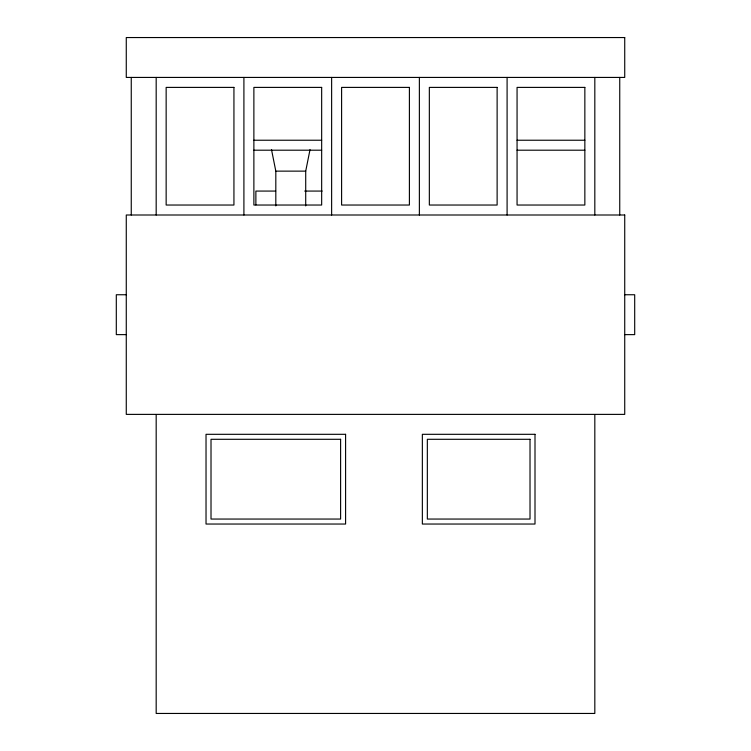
<?xml version="1.0" encoding="UTF-8"?>
<svg xmlns="http://www.w3.org/2000/svg" width="751" height="751" viewBox="0 0 751 751"><rect width="100%" height="100%" fill="white"/><g stroke="black" fill="none" stroke-linecap="round" stroke-linejoin="round"><path stroke-width="1.13" d="M305.713 205.905L305.713 171.134L310.022 149.609M253.876 140.23L321.663 140.23M517.063 140.23L584.851 140.23M253.876 150.2L321.663 150.2M517.063 150.2L584.851 150.2M271.505 149.609L275.814 171.134L305.713 171.134M275.645 191.073L255.875 191.073L255.875 204.873M304.718 191.073L322.17 191.073M126.271 294.749L116.302 294.749L116.302 334.627L126.271 334.627M624.729 294.749L634.698 294.749L634.698 334.627L624.729 334.627M619.744 77.428L619.744 215.002M594.82 77.428L594.82 215.002M594.82 414.543L594.82 713.45L156.18 713.45L156.18 414.543M507.094 77.428L507.094 215.002M419.368 77.428L419.368 215.002M331.632 77.428L331.632 215.002M275.814 171.134L275.814 205.905M243.906 77.428L243.906 215.002M156.18 77.428L156.18 215.002M131.256 77.428L131.256 215.002M624.729 37.55L126.271 37.55L126.271 77.428L624.729 77.428L624.729 37.55M233.936 87.398L166.149 87.398L166.149 205.032L233.936 205.032L233.936 87.398M321.663 87.398L253.876 87.398L253.876 205.032L321.663 205.032L321.663 87.398M409.398 87.398L341.602 87.398L341.602 205.032L409.398 205.032L409.398 87.398M497.124 87.398L429.337 87.398L429.337 205.032L497.124 205.032L497.124 87.398M584.851 87.398L517.063 87.398L517.063 205.032L584.851 205.032L584.851 87.398M624.729 215.002L126.271 215.002L126.271 414.383L624.729 414.383L624.729 215.002M345.591 434.313L206.027 434.313L206.027 524.038L345.591 524.038L345.591 434.313M535.003 434.313L422.353 434.313L422.353 524.038L535.003 524.038L535.003 434.313M340.607 439.297L211.012 439.297L211.012 519.054L340.607 519.054L340.607 439.297M530.018 439.297L427.338 439.297L427.338 519.054L530.018 519.054L530.018 439.297"/></g></svg>
